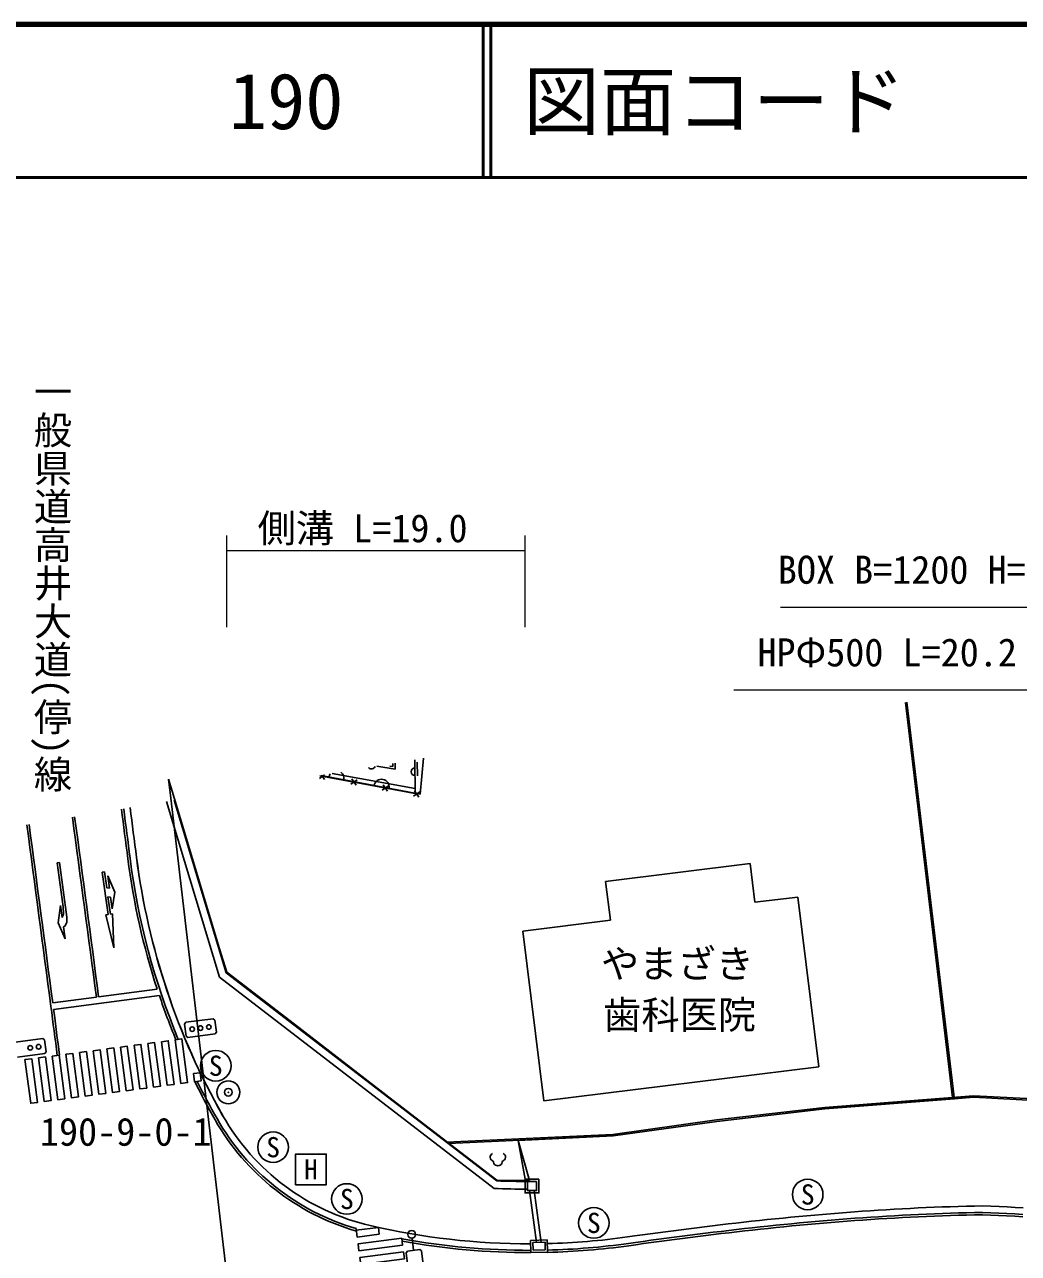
# Model space of a CAD drawing. Units: millimetres, scale not verified. Extents: x 40000 to 680000, y 20000 to 380000.
# Drawn here: x 87782 to 152746, y 299692 to 380000 of the extents above; entities that cross this region are included whole.
import ezdxf
from ezdxf.enums import TextEntityAlignment as Align

# ---------------------------------------------------------------- set-up
doc = ezdxf.new("R2010")
doc.units = ezdxf.units.MM
doc.header["$LTSCALE"] = 1000
doc.header["$PDMODE"] = 32
doc.header["$PDSIZE"] = 500
doc.linetypes.add('DASHED', pattern=[7.5, 6, -1.5])
for name, color, linetype, lineweight in [('M-BGD', 7, 'Continuous', 25), ('M-BGD-EXST', 7, 'Continuous', 25), ('M-BMK-OTRS', 5, 'Continuous', 25), ('M-BMK-ROW', 30, 'Continuous', 25), ('M-BMK-SRVR', 3, 'Continuous', 25), ('M-STR-HTXT', 7, 'Continuous', 13), ('M-STR-STRC', 7, 'Continuous', 25), ('M-TTL', 2, 'Continuous', 140), ('M-TTL-LINE', 7, 'Continuous', 50)]:
    doc.layers.add(name, color=color, linetype=linetype, lineweight=lineweight)
for name, color, linetype in [('M-BMK-HTXT', 7, 'Continuous'), ('M-OTRS', 6, 'Continuous'), ('M-TTL-TXT', 7, 'Continuous')]:
    doc.layers.add(name, color=color, linetype=linetype)
doc.styles.add('@ＭＳ ゴシック', font='')
doc.styles.add('ＭＳ ゴシック', font='')
doc.styles.get('@ＭＳ ゴシック').set_extended_font_data('@MS Gothic')
doc.styles.get('ＭＳ ゴシック').set_extended_font_data('MS Gothic')

msp = doc.modelspace()

# ---------------------------------------------------------------- linework, layer by layer
at = {"layer": 'M-BGD'}
for p, q in [((148445, 309892), (145358, 335706)), ((148545, 309900), (145458, 335710)), ((148545, 309900), (145458, 335710)), ((111863, 331717), (111863, 331509)), ((112009, 331329), (112010, 331742)), ((113300, 331959), (113310, 329762)), ((113454, 331805), (113458, 330905)), ((113848, 332051), (113632, 329701)), ((107050, 330738), (107380, 330964)), ((113420, 329723), (107078, 330913)), ((113632, 329701), (107159, 330926)), ((107398, 330673), (107218, 330936)), ((107891, 331050), (113303, 330080)), ((110808, 331540), (112009, 331329)), ((111863, 331509), (111662, 331544)), ((109105, 330353), (109517, 330635)), ((109452, 330287), (109170, 330700)), ((111159, 329967), (111572, 330250)), ((111507, 329902), (111224, 330315)), ((100952, 318036), (97562, 329313)), ((100952, 318036), (97562, 329313)), ((113214, 329582), (113626, 329864)), ((113561, 329517), (113279, 329929)), ((100519, 317738), (97065, 329230)), ((100519, 317738), (97066, 329230)), ((135200, 325167), (125760, 323997)), ((135514, 322637), (135200, 325167)), ((125760, 323997), (126074, 321467)), ((138321, 322984), (135514, 322637)), ((139696, 311885), (138321, 322984)), ((126074, 321467), (120342, 320757)), ((121717, 309658), (120342, 320757)), ((118656, 304434), (100952, 318036)), ((118656, 304434), (100952, 318036)), ((118477, 303941), (100519, 317738)), ((118477, 303941), (100519, 317738)), ((121717, 309658), (139696, 311885)), ((149804, 309999), (140088, 309235)), ((154766, 309742), (149804, 309999)), ((140088, 309235), (133011, 308414)), ((149805, 309899), (140097, 309136)), ((154760, 309642), (149805, 309899)), ((133011, 308414), (126242, 307470)), ((140097, 309136), (133023, 308315)), ((133023, 308315), (126252, 307370)), ((126242, 307470), (115367, 306961)), ((126252, 307370), (115490, 306867)), ((120499, 304550), (120050, 307080)), ((121398, 304410), (121399, 304548)), ((121398, 304410), (121399, 304548)), ((121949, 300573), (120849, 300544)), ((120849, 300544), (120871, 299744)), ((121003, 300398), (121803, 300419)), ((121003, 300398), (121016, 299898)), ((121816, 299919), (121803, 300419)), ((121970, 299773), (121949, 300573)), ((120871, 299744), (121971, 299773)), ((121016, 299898), (121817, 299919))]:
    msp.add_line(p, q, dxfattribs=at)
at = {"layer": 'M-BGD', "linetype": 'DASHED'}
for p, q in [((120796, 303799), (121252, 300405)), ((120796, 303799), (121252, 300405)), ((121098, 303799), (121554, 300413)), ((121098, 303799), (121554, 300413))]:
    msp.add_line(p, q, dxfattribs=at)
at = {"layer": 'M-BGD'}
for points in [[(121399, 304548), (120499, 304550), (120497, 303650), (121397, 303648)], [(121399, 304548), (120499, 304550), (120497, 303650), (121397, 303648)], [(121248, 304398), (120648, 304400), (120647, 303800), (121247, 303798)], [(121248, 304398), (120648, 304400), (120647, 303800), (121247, 303798)]]:
    msp.add_lwpolyline(points, close=True, dxfattribs=at)
msp.add_lwpolyline([(127194, 300770), (127657, 300832), (128164, 300902), (128671, 300972), (129178, 301041), (129686, 301109), (130194, 301176), (130703, 301242), (131212, 301307), (131722, 301372), (132233, 301435), (132743, 301497), (133254, 301558), (133766, 301618), (134278, 301677), (134791, 301735), (135304, 301792), (135818, 301847), (136332, 301902), (136847, 301955), (137362, 302007), (137878, 302057), (138394, 302106), (138910, 302154), (139427, 302200), (139945, 302245), (140463, 302289), (140982, 302331), (141501, 302371), (142020, 302410), (142540, 302447), (143060, 302483), (143581, 302517), (144103, 302550), (144625, 302581), (145147, 302610), (145670, 302637), (146193, 302663), (146717, 302687), (147241, 302709), (147765, 302729), (148290, 302747), (148816, 302763), (149341, 302778), (149868, 302790), (150409, 302801), (150950, 302778), (151478, 302754), (152005, 302728), (152533, 302700), (153061, 302670)], dxfattribs=at)
for centre, radius, start, end in [((108163, 330736), 500, 144.37357, 169.28123), ((108163, 330736), 500, 349.28123, 54.74881), ((110455, 331602), 250, 218.50584, 340.52282), ((113304, 331170), 250, 90.24895, 270.24895), ((111111, 330178), 500, 349.28123, 169.28123), ((-1773435, 85786), 1883858, 7.31299, 7.41257), ((140725, 331437), 46000, 187.31299, 209.60493), ((140726, 331431), 46000, 187.31301, 209.60495), ((113772, 316122), 15000, 209.60493, 256.93798), ((120397, 347343), 42944, 267.6764, 270.38803), ((120397, 347343), 42944, 267.67642, 270.38805), ((120405, 347612), 43714, 267.47152, 270.31725), ((120405, 347612), 43714, 267.47154, 270.31727), ((120778, 346320), 46000, 256.93798, 270.09611), ((120778, 346320), 46000, 271.46624, 278.01735)]:
    msp.add_arc(centre, radius, start, end, dxfattribs=at)
at = {"layer": 'M-BGD-EXST'}
for p, q in [((98321, 314796), (100106, 315031)), ((100106, 315031), (100218, 314945)), ((100218, 314945), (100322, 314152)), ((98235, 314684), (98321, 314796)), ((98340, 313891), (98235, 314684)), ((100236, 314039), (98452, 313804)), ((100322, 314152), (100236, 314039)), ((87195, 313504), (88979, 313743)), ((88979, 313743), (89091, 313657)), ((89091, 313657), (89198, 312865)), ((98452, 313804), (98340, 313891)), ((89112, 312752), (87328, 312513)), ((89198, 312865), (89112, 312752)), ((113114, 300691), (113214, 299897)), ((112730, 299736), (112817, 299847)), ((112954, 297950), (112730, 299736)), ((112817, 299847), (113610, 299947)), ((113610, 299947), (113722, 299860)), ((113722, 299860), (113946, 298074))]:
    msp.add_line(p, q, dxfattribs=at)
msp.add_lwpolyline([(105497, 304185), (107497, 304185), (107497, 306185), (105497, 306185)], close=True, dxfattribs=at)
for centre, radius in [((98734, 314346), 150), ((99279, 314418), 150), ((99824, 314489), 150), ((88153, 313128), 150), ((88698, 313201), 150), ((100278, 311958), 1000), ((104027, 306635), 1000), ((138971, 303546), 1000), ((108850, 303250), 1000), ((124991, 301686), 1000), ((113083, 300939), 250)]:
    msp.add_circle(centre, radius, dxfattribs=at)
for centre, radius, start, end in [((118489, 305984), 268, 116.087, 255.33413), ((118953, 305984), 268, 284.66581, 63.91294), ((118721, 305724), 300, 179.99997, 359.99997)]:
    msp.add_arc(centre, radius, start, end, dxfattribs=at)
at = {"layer": 'M-BMK-OTRS'}
for p, q in [((97350, 329440), (97186, 330695)), ((97186, 330695), (97576, 329398)), ((97350, 329440), (105211, 262358)), ((97576, 329398), (100518, 319604)), ((100518, 319604), (100993, 318083)), ((100993, 318083), (105420, 314668)), ((105420, 314668), (111876, 309687)), ((111876, 309687), (118658, 304487)), ((140097, 309136), (148557, 309801)), ((148557, 309801), (149807, 309898)), ((149807, 309898), (154760, 309642)), ((133023, 308315), (140097, 309136)), ((126252, 307370), (133023, 308315)), ((120050, 307080), (126252, 307370)), ((120779, 304467), (120050, 307080)), ((118658, 304487), (120779, 304467))]:
    msp.add_line(p, q, dxfattribs=at)
at = {"layer": 'M-BMK-ROW'}
for p, q in [((100518, 319604), (97600, 329319)), ((100993, 318083), (100518, 319604)), ((105420, 314668), (100993, 318083)), ((111876, 309687), (105420, 314668)), ((118658, 304487), (111876, 309687)), ((148557, 309801), (140097, 309136)), ((149807, 309898), (148557, 309801)), ((154760, 309642), (149807, 309898)), ((140097, 309136), (133023, 308315)), ((133023, 308315), (126252, 307370)), ((126252, 307370), (120050, 307080)), ((120779, 304467), (118658, 304487))]:
    msp.add_line(p, q, dxfattribs=at)
at = {"layer": 'M-BMK-SRVR'}
msp.add_circle((101102, 310223), 750, dxfattribs=at)
at = {"layer": 'M-OTRS'}
msp.add_point((101102, 310223), dxfattribs=at)
at = {"layer": 'M-STR-HTXT'}
for p, q in [((100993, 340620), (100993, 346620)), ((120499, 340620), (120499, 346620)), ((100993, 345620), (120499, 345620)), ((170109, 341908), (137193, 341908)), ((157765, 336506), (134149, 336506))]:
    msp.add_line(p, q, dxfattribs=at)
at = {"layer": 'M-STR-STRC'}
for p, q in [((89906, 325222), (90055, 325242)), ((89906, 325222), (90296, 322349)), ((90055, 325242), (90539, 321675)), ((93011, 324629), (92862, 324609)), ((92862, 324609), (93242, 321834)), ((93011, 324629), (93154, 323586)), ((93672, 323307), (93221, 324379)), ((93327, 323552), (93221, 324379)), ((93327, 323552), (93154, 323586)), ((93234, 323002), (93391, 321857)), ((93400, 322969), (93234, 323002)), ((93515, 322217), (93400, 322969)), ((93672, 323307), (93515, 322217)), ((89985, 321297), (90134, 322428)), ((90242, 321635), (90134, 322428)), ((90322, 321890), (90296, 322349)), ((90430, 320248), (89985, 321297)), ((90242, 321635), (90322, 321890)), ((90489, 321192), (90536, 321348)), ((90536, 321348), (90539, 321675)), ((93242, 321834), (93093, 321813)), ((93615, 319665), (93093, 321813)), ((93391, 321857), (93539, 321882)), ((93615, 319665), (93539, 321882)), ((90323, 321040), (90415, 321086)), ((90430, 320248), (90323, 321040)), ((90415, 321086), (90489, 321192)), ((89622, 316074), (92474, 316449)), ((89680, 315628), (96598, 316538)), ((92622, 316469), (96453, 316973)), ((99266, 311505), (98820, 311446)), ((110907, 301392), (109466, 301204)), ((110906, 301392), (110964, 300946)), ((120867, 299895), (120871, 299745)), ((121967, 299909), (121971, 299759))]:
    msp.add_line(p, q, dxfattribs=at)
for points in [[(94053, 313177), (94428, 310327), (94874, 310386), (94499, 313236)], [(94945, 313295), (95320, 310444), (95767, 310503), (95391, 313353)], [(95838, 313412), (96213, 310562), (96659, 310620), (96284, 313471)], [(96730, 313530), (97105, 310679), (97551, 310738), (97176, 313588)], [(97622, 313647), (97997, 310797), (98443, 310855), (98068, 313706)], [(87807, 312355), (88182, 309505), (88628, 309564), (88253, 312414)], [(88699, 312473), (89074, 309622), (89520, 309681), (89145, 312531)], [(89591, 312590), (89967, 309740), (90413, 309798), (90038, 312649)], [(90484, 312708), (90859, 309857), (91305, 309916), (90930, 312766)], [(91376, 312825), (91751, 309975), (92197, 310033), (91822, 312884)], [(92268, 312942), (92643, 310092), (93090, 310151), (92714, 313001)], [(93161, 313060), (93536, 310209), (93982, 310268), (93607, 313119)], [(112433, 300684), (109583, 300311), (109641, 299865), (112492, 300237)], [(112550, 299791), (109699, 299419), (109757, 298973), (112608, 299345)]]:
    msp.add_lwpolyline(points, close=True, dxfattribs=at)
for points in [[(98820, 311446), (98890, 310914), (99336, 310973), (99265, 311511)], [(127254, 300346), (127716, 300411), (128222, 300481), (128728, 300551), (129235, 300620), (129742, 300688), (130250, 300755), (130758, 300821), (131266, 300886), (131775, 300950), (132284, 301013), (132794, 301075), (133305, 301136), (133815, 301196), (134327, 301255), (134838, 301313), (135350, 301370), (135863, 301425), (136376, 301479), (136890, 301532), (137404, 301584), (137918, 301634), (138433, 301683), (138949, 301731), (139465, 301777), (139981, 301822), (140498, 301865), (141015, 301907), (141533, 301947), (142051, 301986), (142570, 302023), (143089, 302059), (143609, 302093), (144129, 302126), (144649, 302156), (145170, 302185), (145691, 302213), (146213, 302238), (146735, 302262), (147258, 302284), (147781, 302304), (148304, 302322), (148828, 302338), (149352, 302353)], [(127275, 300197), (127737, 300262), (128243, 300333), (128749, 300402), (129255, 300471), (129762, 300539), (130269, 300606), (130777, 300672), (131285, 300737), (131794, 300801), (132303, 300864), (132812, 300926), (133322, 300987), (133833, 301047), (134344, 301106), (134855, 301164), (135367, 301220), (135879, 301276), (136392, 301330), (136905, 301383), (137419, 301434), (137933, 301485), (138447, 301534), (138962, 301581), (139478, 301627), (139994, 301672), (140510, 301716), (141027, 301757), (141544, 301798), (142062, 301837), (142580, 301874), (143099, 301910), (143618, 301944), (144138, 301976), (144658, 302007), (145178, 302036), (145699, 302063), (146220, 302088), (146742, 302112), (147264, 302134), (147786, 302154), (148309, 302172), (148832, 302188), (149356, 302203)], [(149352, 302353), (149877, 302365), (150404, 302374), (150932, 302352), (151458, 302328), (151984, 302301), (152510, 302272), (153036, 302242)], [(149356, 302203), (149880, 302215), (150402, 302224), (150925, 302202), (151450, 302178), (151976, 302151), (152501, 302123), (153027, 302092)], [(109452, 301315), (109524, 300757), (110964, 300946)]]:
    msp.add_lwpolyline(points, dxfattribs=at)
for centre, radius, start, end in [((-1773435, 85786), 1883284, 7.31299, 7.41192), ((-1773435, 85786), 1883434, 7.31299, 7.41209), ((-7798531, -722282), 7956051, 7.4974, 7.58357), ((-7798531, -722282), 7956201, 7.49901, 7.5836), ((-3001254, -89963), 3120308, 7.48389, 7.70147), ((-3001254, -89963), 3120458, 7.48389, 7.70156), ((140725, 331437), 46575, 187.31299, 198.09231), ((140725, 331437), 46425, 187.31299, 202.49461), ((140725, 331437), 46575, 198.656, 202.44518), ((-7842838, -721850), 7999925, 7.42982, 7.45293), ((-7842838, -721850), 8000075, 7.42982, 7.4513), ((140725, 331437), 46575, 206.14012, 209.60493), ((140725, 331437), 46425, 206.20259, 209.60493), ((113772, 316122), 15575, 209.60493, 253.9746), ((113772, 316122), 15425, 209.60493, 253.73251), ((120790, 346408), 46514, 259.65499, 270.09432), ((120790, 346408), 46664, 259.71367, 270.09898), ((120790, 346408), 46514, 271.44906, 277.98754), ((120790, 346408), 46664, 271.44928, 277.98754)]:
    msp.add_arc(centre, radius, start, end, dxfattribs=at)
at = {"layer": 'M-TTL'}
msp.add_line((680000, 380000), (40000, 380000), dxfattribs=at)
at = {"layer": 'M-TTL-LINE'}
for p, q in [((117750, 380000), (117750, 370000)), ((118250, 380000), (118250, 370000)), ((40000, 370000), (680000, 370000))]:
    msp.add_line(p, q, dxfattribs=at)

# ---------------------------------------------------------------- texts
at = {"layer": 'M-BGD-EXST', "style": 'ＭＳ ゴシック'}
for s, p in [('S', (100278, 311958)), ('S', (104027, 306635)), ('H', (106497, 305185)), ('S', (108850, 303250)), ('S', (138971, 303546)), ('S', (124991, 301686))]:
    msp.add_text(s, height=1320, dxfattribs=at).set_placement(p, align=Align.MIDDLE_CENTER)
at = {"layer": 'M-BMK-HTXT', "style": '@ＭＳ ゴシック'}
msp.add_text('一般県道高井大道(停)線', height=1833, rotation=270, dxfattribs=at).set_placement((89605, 343523), align=Align.MIDDLE_CENTER)
at = {"layer": 'M-BMK-HTXT', "style": 'ＭＳ ゴシック'}
msp.add_text('やまざき', height=1833, dxfattribs=at).set_placement((135456, 317156), align=Align.BOTTOM_RIGHT)
msp.add_text('歯科医院', height=1833, dxfattribs=at).set_placement((130599, 315285), align=Align.MIDDLE_CENTER)
at = {"layer": 'M-BMK-SRVR', "style": '@ＭＳ ゴシック'}
msp.add_text('190-9-0-1', height=1833, dxfattribs=at).set_placement((94397, 307646), align=Align.MIDDLE_CENTER)
at = {"layer": 'M-STR-HTXT', "style": 'ＭＳ ゴシック'}
msp.add_text('側溝 L=19.0', height=1833, dxfattribs=at).set_placement((109874, 345620), align=Align.BOTTOM_CENTER)
for s, p in [('BOX B=1200 H=600 L=22.6', (165693, 342908)), ('HPΦ500 L=20.2', (152649, 337506))]:
    msp.add_text(s, height=1833, dxfattribs=at).set_placement(p, align=Align.BOTTOM_RIGHT)
at = {"layer": 'M-TTL-TXT', "style": 'ＭＳ ゴシック'}
for s, p in [('190', (101142, 375000)), ('図面コード', (120380, 375000))]:
    msp.add_text(s, height=3666, dxfattribs=at).set_placement(p, align=Align.MIDDLE_LEFT)

doc.saveas('drawing.dxf')
